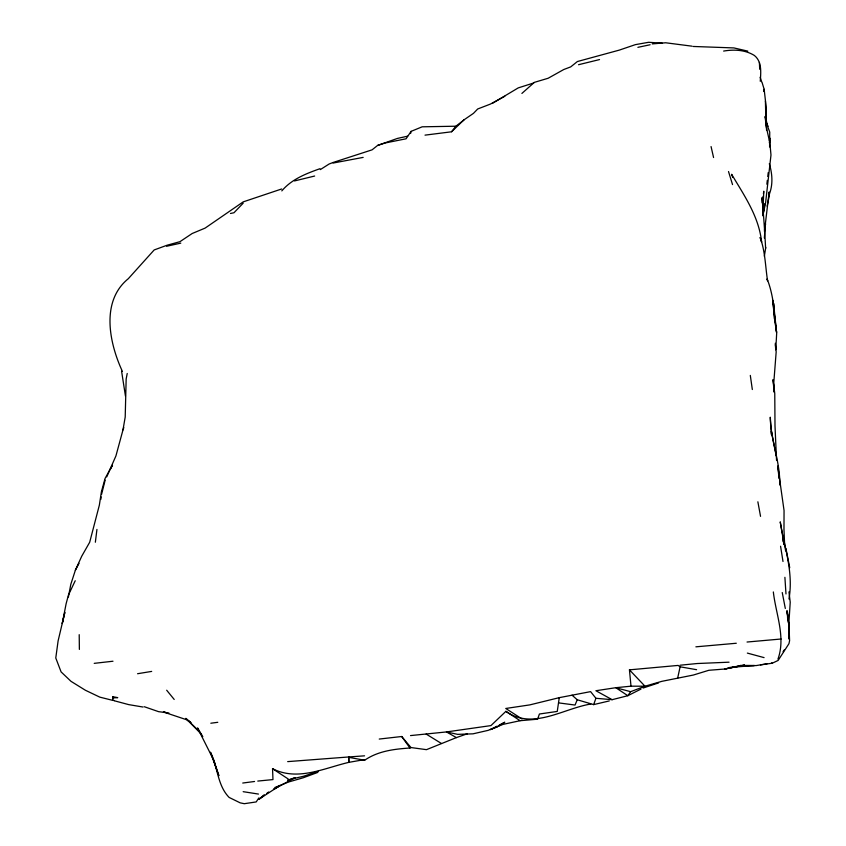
<?xml version="1.0" encoding="UTF-8"?>
<svg xmlns="http://www.w3.org/2000/svg" width="846" height="846" viewBox="0 0 846 846"><rect width="100%" height="100%" fill="white"/><g stroke="black" fill="none" stroke-linecap="round" stroke-linejoin="round"><path stroke-width="1.27" d="M769.596 146.971L769.744 132.113L765.873 121.697M788.705 625.807L790.227 602.215L788.958 591.904M762.701 215.751L763.779 191.238L763.452 193.808M765.196 225.237L769.13 192.021L769.426 194.908L767.142 206.17M410.522 735.586L446.466 731.938L457.644 734.36L473.009 733.831L488.142 730.362L503.042 724.377L520.1 720.707L537.58 719.195L539.41 714.013L557.25 711.433L559.269 697.654L590.603 691.626L595.922 698.288L612.144 699.684L627.838 695.708L641.014 689.056M764.34 237.99L765.334 225.808M765.239 116.547L765.958 125.472L769.923 143.26L770.981 154.998L765.609 202.733L763.251 213.985L763.399 211.352M287.682 761.622L348.7 756.969L348.89 762.341C324.05 768.136 297.612 781.503 272.549 768.686L272.972 779.589L257.766 781.07M788.958 598.989C793.675 572.626 784.454 547.468 780.234 521.866L784.062 544.348M75.231 580.747L68.441 595.034L66.115 603.758L62.255 623.534L64.846 612.398L58.11 640.877L55.773 657.987L61.092 671.904L71.022 681.347L85.404 690.262L99.817 697.136L112.571 700.329L112.835 697.929L117.731 697.633L112.804 696.723L112.571 700.329L114.432 700.551M773.339 591.946C775.824 614.016 785.913 637.334 777.939 659.129M288.158 781.461L288.317 779.61L288.158 781.461L273.512 789.392L279.867 785.5M760.268 81.301C760.861 72.523 762.119 61.652 754.399 55.487C745.21 49.777 734.053 49.311 723.637 51.067M763.251 213.985L763.779 208.116M769.426 143.037L769.881 138.067L769.384 140.436M95.355 542.223L96.941 529.437M100.854 499.341L101.139 496.877M764.424 206.35L764.721 203.738M766.857 184.216L767.311 180.335M767.766 176.454L768.231 172.573M769.5 142.953L769.807 140.383M762.616 200.238L763.113 196.388M765.609 248.375C764.795 231.487 763.536 214.535 762.013 197.678L762.214 202.839M764.34 256.253L765.767 247.392M106.733 476.869L115.923 455.92L122.987 429.895L125.208 417.036L126.16 379.019L127.228 373.477M764.424 230.271L765.545 223.799L764.456 231.624M68.389 597.012L70.821 584.269L75.357 570.257L81.713 556.245L89.687 542.254L99.352 505.147L101.404 491.78L105.084 478.424L112.497 465.099L110.424 469.118M763.716 91.442L764.15 89.274L762.151 82.718M101.541 494.445L105.147 480.2M410.606 133.499L411.061 131.373L422.165 126.815L455.888 126.213L463.714 120.164M762.69 215L764.001 208.877M677.635 678.228L680.11 666.807L678.122 665.421L629.445 669.852L631 686.18L644.98 686.212L661.879 681.326L693.339 675.045L708.832 670.286L724.662 669.038L744.427 665.125L724.662 669.038L739.298 665.802M768.728 195.68C773.223 185.464 772.493 174.17 769.31 163.701M122.987 429.895L123.802 427.568M572.044 695.169L577.236 699.758L593.649 704.612L595.922 698.288M577.236 699.758L575.047 705.046L559.005 702.941M75.357 570.257L79.027 563.341M258.844 797.947L256.19 801.934L244.293 803.7L240.169 802.843L229.139 797.44C217.211 785.278 217.856 766.91 210.527 752.263M411.061 131.373L406.08 138.786L385.057 143.006L377.633 145.417L372.081 149.837L333.017 162.506L329.115 164.018L320.327 169.602M629.445 669.852L644.98 686.212L630.64 691.69L627.838 695.708L615.772 687.703L595.912 690.738L612.144 699.684M783.068 651.642L784.411 649.739M425.02 135.138L451.531 131.796L455.888 126.213M243.193 203.167L233.961 212.758L230.472 213.467M451.595 131.743L463.788 120.037M590.804 704.031C562.939 708.599 532.673 730.447 505.908 711.338L490.955 725.593L446.466 731.938L456.385 737.606L467.352 733.757M281.813 190.9C291.574 179.257 306.062 173.642 319.978 168.692M279.92 785.543L259.162 799.089L264.015 794.976M259.162 799.089L264.428 795.145M266.543 793.569L268.647 791.983M464.02 119.846L473.453 113.364L477.715 108.975L490.394 104.09L504.798 96.275M492.245 103.455L518.228 87.899L533.699 82.982M294.609 777.633L288.338 780.319M288.401 781.323L295.201 777.675M349.176 757.424L364.668 760.226C378.046 751.015 394.109 749.07 409.95 748.023L410.976 747.547L426.469 749.662L456.385 737.606M497.014 726.206L490.363 729.612L496.909 727.042L504.787 722.23L499.235 725.075M377.633 145.417L397.387 138.437L407.603 136.185M274.802 787.531L288.507 782.021L303.196 777.781L317.821 772.398M760.459 664.871L772.239 663.222L778.13 660.44L788.948 643.69L789.593 640.665L789.054 626.622L786.981 610.675L789.128 627.573L789.212 639.174L789.054 626.622L789.128 627.573L787.362 611.637L787.594 617.992M281.665 188.975L243.204 201.877L205.113 228.103L192.169 233.517L179.976 241.66L167.011 245.255L154.173 249.951L128.306 278.704C100.547 301.208 109.25 343.011 122.363 371.309M318.466 771.298L303.439 776.279L289.343 779.557M643.097 688.031L658.558 682.923M521.897 93.43L534.323 82.369L548.123 78.266L563.806 69.499L570.701 66.897L577.384 61.536L619.325 50.104L635.388 44.637L648.596 42.3L662.154 43.146M599.528 59.569L578.527 64.719M294.503 180.938L314.649 176.031M180.79 243.14L166.609 246.26M593.649 704.612L609.268 700.932M559.269 697.654L529.829 704.887L505.771 708.472L522.035 718.973M637.884 47.334L650.13 44.753M333.123 163.045L363.156 157.398M137.57 673.723L151.677 671.407M767.047 663.803L756.123 665.58L740.197 665.527L754.357 665.548L729.643 667.441M210.823 723.224L217.782 722.304M242.739 783.036L254.561 781.482M94.223 663.349L112.983 661.223M747.039 642.029L781.112 639.005M410.976 747.547L401.713 736.506L379.241 739.055M736.295 643.256L695.888 646.83M631 686.18L615.772 687.703L630.64 691.69M680.068 665.22L697.21 663.528L729.041 662.185M652.234 43.907L665.675 42.776L692.113 46.192M349.165 756.927L364.552 755.827M693.212 46.467L733.916 47.926L747.811 51.13M168.893 712.998L158.593 711.666L144.275 706.717M243.172 791.676L258.453 794.066M165.753 712.364L163.415 711.983L186.384 719.671L190.974 722.632L185.824 718.36L201.528 734.381M143.09 707.045L128.677 704.612L114.242 700.752M680.11 666.807L696.596 669.694M747.346 653.091L764.075 657.617M426.173 734.074L441.443 743.486M771.668 662.841L772.239 663.222M272.549 768.686L288.285 779.039M505.908 711.338L520.1 720.707M364.668 760.226L364.013 759.687L348.89 762.341L348.7 756.969M188.087 720.528L199.476 731.568M166.673 690.22L174.202 699.452M401.713 736.506L409.95 748.023M202.807 736.665L197.53 727.951L213.752 760.226L218.881 775.687L210.495 752.443M766.751 123.812L767.882 126.392M214.059 761.548L214.725 763.272M760.131 77.272L761.791 82.03M732.689 177.417L731.631 174.287C744.3 195.648 758.947 216.565 761.622 242.136L760.173 237.536M760.226 237.705C765.26 251.548 765.344 266.437 767.576 280.851L767.111 278.863C773.921 296.089 774.513 314.289 776.575 332.393L772.726 300.277L774.534 319.027L773.91 303.693M728.512 171.537L732.53 184.587M765.366 117.277L767.734 126.096M784.126 544.57L783.237 540.848L784.041 544.634M711.063 146.57L713.569 157.536M776.184 455.73L771.415 431.449L771.531 434.929L770.272 417.205C770.6 440.184 780.382 461.927 779.748 484.948M789.73 567.677L785.955 548.62M782.243 592.549L785.31 608.464M757.868 501.805L760.543 516.356M121.591 371.257L125.462 396.108M785.638 550.883L784.612 544.507L783.978 529.469L784.052 510.519L777.749 465.998L779.081 478.635M780.572 546.22L782.994 561.48M774.545 319.354L776.691 333.007L775.75 349.789L775.348 344.671M782.635 537.083L783.153 540.552M766.582 130.379L765.704 112.888M750.307 375.413L752.327 389.52M764.15 89.274L766.222 107.442L765.852 119.233L765.408 101.044M765.26 116.452L765.63 119.995M775.327 343.243L776.173 351.925L773.773 382.868L774.27 391.994M774.143 392.068L773.022 379.664L774.767 393.538L774.999 425.824L776.543 460.245M784.898 577.321L785.976 593.955M759.401 62.414L759.708 69.287M771.415 431.449L771.489 433.892M112.804 696.723L112.835 697.929M79.207 634.669L79.376 649.421"/></g></svg>
